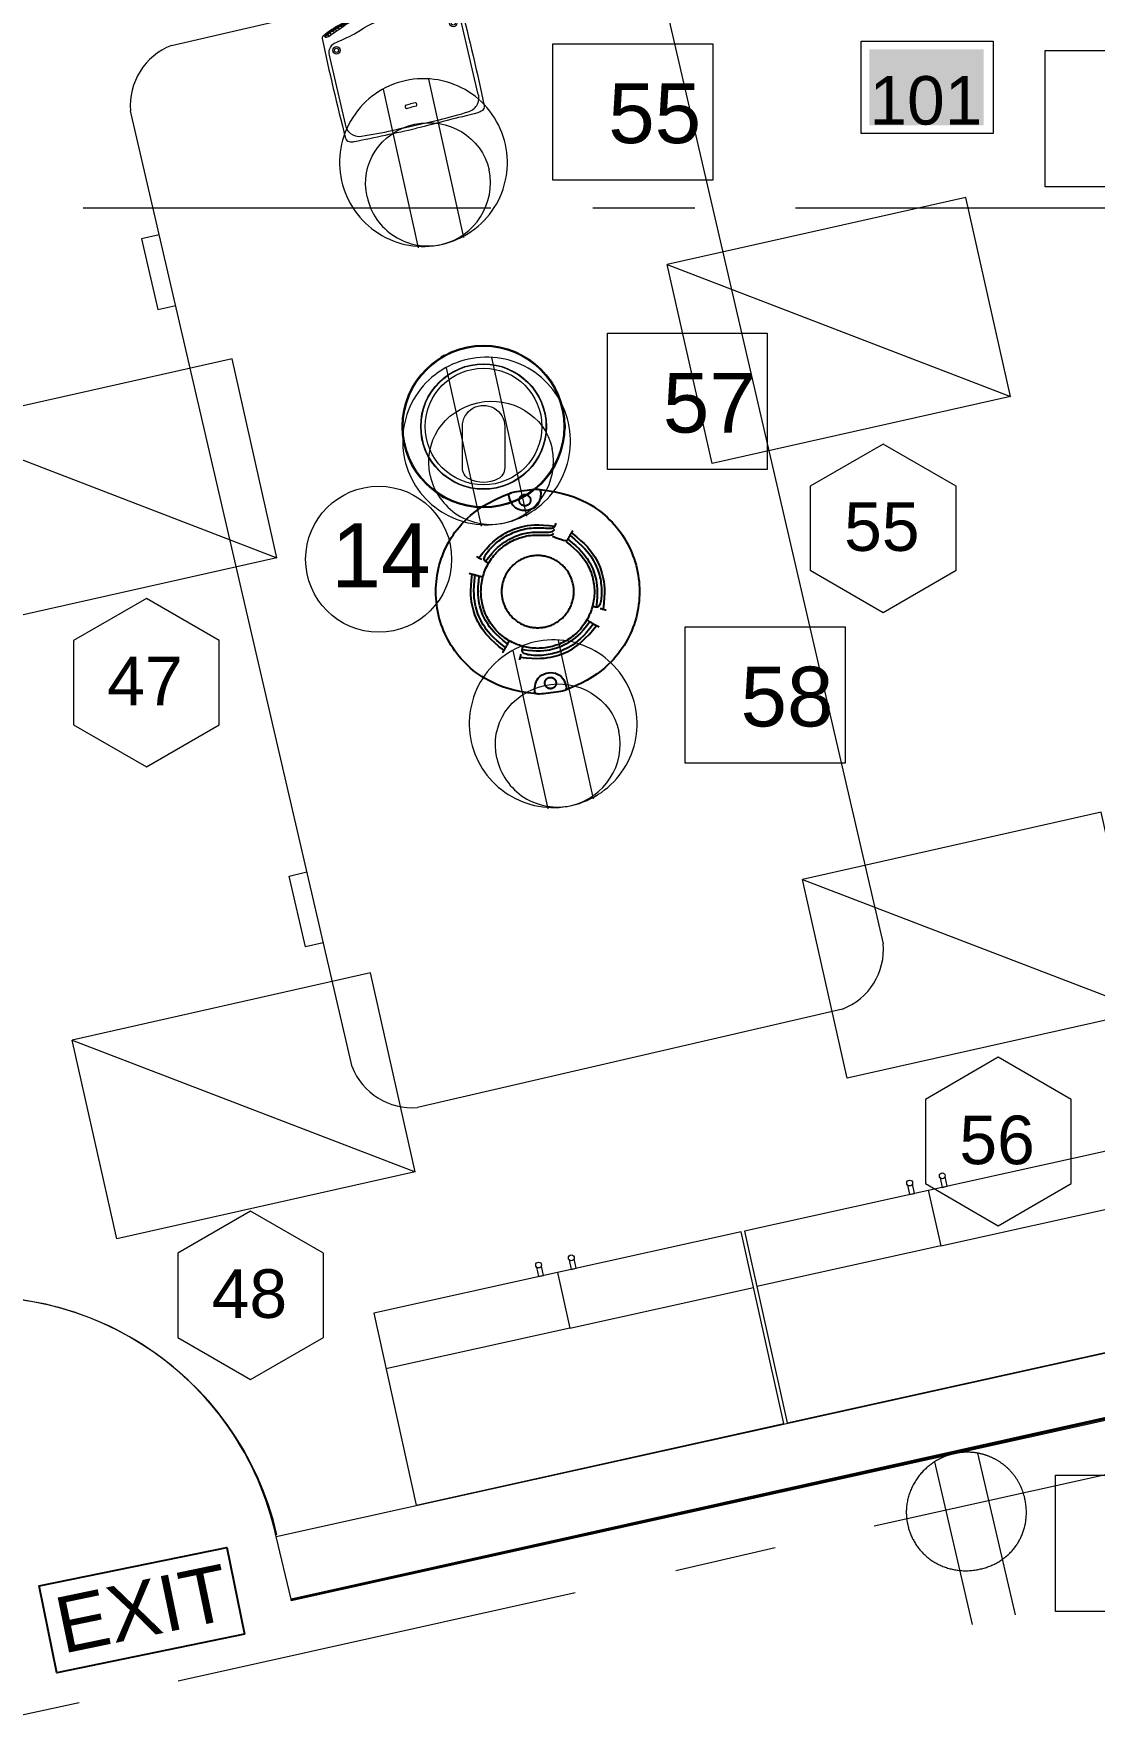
# Model space of a CAD drawing. Header units: inches. Extents: x 0.9 to 36.3, y 0.7 to 23.3.
# Drawn here: x 21.999 to 23.299, y 10.58 to 12.653 of the extents above; entities that cross this region are included whole.
import ezdxf

# ---------------------------------------------------------------- set-up
doc = ezdxf.new("R2010")
doc.units = ezdxf.units.IN
doc.linetypes.add('ACAD_ISO02W100', pattern=[15, 12, -3])
doc.layers.get('0').update_dxf_attribs({"color": 1})
for name, color, linetype, lineweight, true_color in [('Blocks', 7, 'Continuous', 5, 0x9a9c7f), ('Boarder for name', 7, 'Continuous', 5, 0x777777), ('Doors', 7, 'Continuous', 5, 0xf2db9c), ('Lights', 7, 'Continuous', 15, 0xff0a0a), ('Numbering Lights', 1, 'Continuous', 15, 0xff0000), ('PDF_Geometry', 7, 'Continuous', 9, 0x777777)]:
    doc.layers.add(name, color=color, linetype=linetype, lineweight=lineweight, true_color=true_color)
for name, color, linetype, lineweight in [('CCTV', 38, 'Continuous', 0), ('Numbering CCTV', 38, 'Continuous', 0), ('Numbering receptecles', 170, 'Continuous', 15), ('Receptacles', 170, 'Continuous', 15)]:
    doc.layers.add(name, color=color, linetype=linetype, lineweight=lineweight)
for name, color, linetype in [('EXIT', 10, 'Continuous'), ('PDF_Text', 7, 'Continuous'), ('Smoke Detector', 104, 'Continuous')]:
    doc.layers.add(name, color=color, linetype=linetype)
doc.layers.add('PDF_Solid Fills', color=7, linetype='Continuous', true_color=0xffffff)
doc.styles.add('PDF Arial', font='arial.ttf')
doc.styles.get("Standard").update_dxf_attribs({"font": 'arial.ttf'})

# ---------------------------------------------------------------- blocks, each defined once
blk = doc.blocks.new('Desk - 30 x 60 in.')
at = {"linetype": 'Continuous'}
for p, q in [((-26.999995, 0), (26.999995, 0)), ((-29.999995, -27), (-29.999995, -3)), ((29.999995, -3), (29.999995, -27)), ((26.999995, -30), (-26.999995, -30)), ((-20.000005, -30), (-20.000005, -31)), ((-16.000005, -31), (-16.000005, -30)), ((15.999995, -31), (15.999995, -30)), ((19.999995, -30), (19.999995, -31)), ((-20.000005, -31), (-16.000005, -31)), ((19.999995, -31), (15.999995, -31))]:
    blk.add_line(p, q, dxfattribs=at)
for centre, start, end in [((-26.499995, -3.5), 98.1301, 171.8699), ((26.499995, -3.5), 8.130102, 81.8699), ((-26.499995, -26.5), 188.1301, 261.8699), ((26.499995, -26.5), 278.1301, 351.8699)]:
    blk.add_arc(centre, 3.535534, start, end, dxfattribs=at)
blk = doc.blocks.new('Epson 5040ub_top_cad-block.com')
at = {"color": 0}
for points in [[(-73.9, -4.5), (-73.9, 0), (0, 0)], [(73.9, -4.5), (73.9, 0), (0, 0)], [(-230.6, -53.4), (-238.1, -47.2)], [(-219.7, -49.3), (-227.7, -42.6)], [(-208.3, -44.9), (-216.4, -38.2)], [(-198.7, -41.1), (-206.5, -34.6)], [(-188.1, -37), (-195.3, -31)], [(-177.2, -32.4), (-183.1, -27.5)], [(-167.9, -28.7), (-172.6, -24.9)], [(-157.3, -24.9), (-160.4, -22.3)], [(-147.5, -21.8), (-149.4, -20.3)], [(-138.3, -19.3), (-138.9, -18.8)], [(138.3, -19.3), (138.9, -18.8)], [(147.5, -21.8), (149.4, -20.3)], [(157.3, -24.9), (160.4, -22.3)], [(167.9, -28.7), (172.6, -24.9)], [(177.2, -32.4), (183.1, -27.5)], [(188.1, -37), (195.3, -31)], [(198.7, -41.1), (206.5, -34.6)], [(208.3, -44.9), (216.4, -38.2)], [(219.7, -49.3), (227.7, -42.6)], [(230.6, -53.4), (238.1, -47.2)], [(-18.6, -359.4), (0, -359.4)], [(18.6, -359.4), (0, -359.4)], [(-18.6, -371.4), (0, -371.4)], [(18.6, -371.4), (0, -371.4)], [(-48.7, -438.5), (48.7, -438.5)]]:
    blk.add_lwpolyline(points, dxfattribs=at)
for points in [[(0, -36.6), (-16.8, -36.6, -0.354906), (-24.2, -30.6, -0.016056), (-25.6, -22.2, 0.285232), (-31.3, -15.4, 0.084022), (-44.3, -13.5, -0.143766), (-48.6, -12.3, -0.072792), (-51.7, -9.7), (-60.2, -10.3, 0.320532), (-65.8, -5.2, 0.048215), (-96.9, -4.8, 0.096612), (-253.6, -49, 0.263617), (-257.6, -55.1, 0.012885), (-257.6, -426.5, -0.781265)], [(-60.2, -10.3), (-106, -13.5, 0.045223), (-106, -13.5, 0.07056), (-174.3, -31.3, -0.006437), (-228.3, -52.6, -0.072856), (-242.6, -55.7, -0.70445), (-245.6, -48.9, -0.081569), (-240.3, -45.4, -0.0531), (-169.8, -21.4, -0.048177), (-106, -13.5, -6.183682)], [(-48.7, -438.5), (-87.3, -438.5, -0.020934), (-200.3, -433.8, -0.427836), (-246.2, -376.8), (-246.2, -120.6, -0.367703), (-212.3, -80.7, 0.026801), (-129.5, -62.7, 0.03082), (-129.5, -62.7, -0.081077), (-16.8, -36.6, -8.970593)], [(-246.5, -53.2, -0.112665), (-245.6, -51.7, -0.081569), (-240.3, -48.2, -0.0531), (-169.8, -24.2, -0.02751), (-133.5, -18.2, -0.02751)], [(0, -36.6), (16.8, -36.6, 0.354906), (24.2, -30.6, 0.016056), (25.6, -22.2, -0.285232), (31.3, -15.4, -0.084022), (44.3, -13.5, 0.143766), (48.6, -12.3, 0.072792), (51.7, -9.7), (60.2, -10.3, -0.320532), (65.8, -5.2, -0.048215), (96.9, -4.8, -0.096612), (253.6, -49, -0.263617), (257.6, -55.1, -0.012885), (257.6, -426.5, 0.781265)], [(48.7, -438.5), (87.3, -438.5, 0.020934), (200.3, -433.8, 0.427836), (246.2, -376.8), (246.2, -120.6, 0.367703), (212.3, -80.7, -0.026801), (129.5, -62.7, -0.03082), (129.5, -62.7, 0.081077), (16.8, -36.6, 8.970593)], [(60.2, -10.3), (106, -13.5, -0.045223), (106, -13.5, -0.07056), (174.3, -31.3, 0.006437), (228.3, -52.6, 0.072856), (242.6, -55.7, 0.70445), (245.6, -48.9, 0.081569), (240.3, -45.4, 0.0531), (169.8, -21.4, 0.048177), (106, -13.5, 6.183682)], [(246.5, -53.2, 0.112665), (245.6, -51.7, 0.081569), (240.3, -48.2, 0.0531), (169.8, -24.2, 0.02751), (133.5, -18.2, 0.02751)], [(-257.6, -426.5, 0.30611), (-247.4, -441.7, 0.079705), (-229.7, -445.7, 0.003039), (0, -450, 73.76926)], [(257.6, -426.5, -0.30611), (247.4, -441.7, -0.079705), (229.7, -445.7, -0.003039), (0, -450, -73.76926)]]:
    blk.add_lwpolyline(points, format="xyb", dxfattribs=at)
for centre, radius in [((-217, -109.2), 13.3), ((-217, -109.2), 7.38), ((217, -109.2), 13.3), ((217, -109.2), 7.38)]:
    blk.add_circle(centre, radius, dxfattribs=at)
for centre, radius, start, end in [((0, -858.8), 850.7, 86.51693, 93.48307), ((-14, -365.4), 7.59, 127.73948, 232.26052), ((14, -365.4), 7.59, 307.73948, 52.26052)]:
    blk.add_arc(centre, radius, start, end, dxfattribs=at)
blk = doc.blocks.new('HD60-TOP')
at = {"lineweight": 0}
for p, q in [((-1.292, 2.238), (-1.286, 2.228)), ((2.584, 0), (2.572, 0)), ((-1.292, -2.238), (-1.286, -2.228))]:
    blk.add_line(p, q, dxfattribs=at)
at = {"lineweight": 0, "flags": 128}
for points in [[(-1.241, 2.267), (-1.235, 2.257, 0.011482), (-1.337, 2.198), (-1.343, 2.208, -0.005759)], [(0.67, 0), (0.67, -1.304, -0.281624), (0.455, -1.655, -0.240543), (-0.455, -1.655, -0.281624), (-0.67, -1.304), (-0.67, 0, -1.000121)], [(2.584, -0.059), (2.572, -0.059, 0.011482), (2.572, 0.059), (2.584, 0.059, -0.005759)], [(-1.343, -2.208), (-1.337, -2.198, 0.011482), (-1.235, -2.257), (-1.241, -2.267, -0.005759)]]:
    blk.add_lwpolyline(points, format="xyb", close=True, dxfattribs=at)
at = {"lineweight": 0}
for radius in [2.572, 2.541, 1.986, 1.974]:
    blk.add_circle((0, 0), radius, dxfattribs=at)
blk.add_circle((0, 0), 1.845)

msp = doc.modelspace()

# ---------------------------------------------------------------- linework, layer by layer
at = {"layer": 'Blocks', "linetype": 'ByBlock'}
for p, q in [((23.0953, 11.2345), (23.1105, 11.1662)), ((23.1105, 11.1662), (23.3358, 11.2161)), ((23.1105, 11.1662), (22.8852, 11.1162)), ((22.6405, 11.1336), (22.6557, 11.0652)), ((22.6557, 11.0652), (22.881, 11.1152)), ((22.6557, 11.0652), (22.4304, 11.0153))]:
    msp.add_line(p, q, dxfattribs=at)
for points in [[(23.3207, 11.2842), (22.8701, 11.1843), (22.9223, 10.949), (23.3729, 11.049)], [(22.8658, 11.1836), (22.4153, 11.0836), (22.4675, 10.8483), (22.918, 10.9483)]]:
    msp.add_lwpolyline(points, close=True, dxfattribs=at)
for points in [[(23.0698, 11.2409), (23.0724, 11.2291), (23.0784, 11.2305), (23.0758, 11.2422)], [(23.1098, 11.2497), (23.1124, 11.238), (23.1184, 11.2394), (23.1158, 11.2511)], [(22.6149, 11.1402), (22.6175, 11.1285), (22.6235, 11.1298), (22.6209, 11.1415)], [(22.655, 11.1491), (22.6576, 11.1374), (22.6636, 11.1387), (22.661, 11.1504)]]:
    msp.add_lwpolyline(points, dxfattribs=at)
for centre in [(23.0724, 11.2433), (23.1124, 11.2522), (22.6576, 11.1515), (22.6175, 11.1427)]:
    msp.add_circle(centre, 0.00359, dxfattribs=at)
at = {"layer": 'Boarder for name', "linetype": 'ByBlock'}
msp.add_lwpolyline([(23.0131, 12.6438), (23.1748, 12.6438), (23.1748, 12.5305), (23.0131, 12.5305)], close=True, dxfattribs=at)
at = {"layer": 'Doors', "linetype": 'ByBlock'}
for centre, radius, start, end in [((21.9312, 10.7307), 0.373, 12.1996, 102.7198), ((21.9306, 10.7279), 0.3756, 12.9077, 102.5288)]:
    msp.add_arc(centre, radius, start, end, dxfattribs=at)
at = {"layer": 'EXIT', "linetype": 'ByBlock', "ltscale": 0.001}
msp.add_lwpolyline([(22.2568, 10.6899), (22.0268, 10.6427), (22.0051, 10.7492), (22.2351, 10.7964)], close=True, dxfattribs=at)
at = {"layer": 'Lights', "linetype": 'ByBlock'}
for points in [[(23.196, 12.2081), (22.8301, 12.1258), (22.7752, 12.3697), (23.196, 12.2081), (23.1411, 12.452), (22.7752, 12.3697)], [(22.2967, 12.0103), (21.9309, 11.928), (21.876, 12.1718), (22.2967, 12.0103), (22.2418, 12.2542), (21.876, 12.1718)], [(23.3619, 11.4542), (22.996, 11.3718), (22.9411, 11.6157), (23.3619, 11.4542), (23.307, 11.698), (22.9411, 11.6157)], [(22.4663, 11.2571), (22.1004, 11.1748), (22.0455, 11.4187), (22.4663, 11.2571), (22.4114, 11.501), (22.0455, 11.4187)]]:
    msp.add_lwpolyline(points, dxfattribs=at)
at = {"layer": 'Numbering CCTV', "linetype": 'ByBlock', "ltscale": 0.001}
msp.add_circle((22.4214, 12.0084), 0.0895, dxfattribs=at)
at = {"layer": 'Numbering Lights', "linetype": 'ByBlock', "ltscale": 0.001}
for points in [[(23.0399, 12.1496), (22.9504, 12.098), (22.9504, 11.9948), (23.0399, 11.9431), (23.1293, 11.9948), (23.1293, 12.098)], [(22.1366, 11.9603), (22.0472, 11.9087), (22.0472, 11.8054), (22.1366, 11.7538), (22.226, 11.8054), (22.226, 11.9087)], [(23.1811, 11.3975), (23.0917, 11.3459), (23.0917, 11.2426), (23.1811, 11.191), (23.2706, 11.2426), (23.2706, 11.3459)], [(22.2645, 11.2089), (22.1751, 11.1573), (22.1751, 11.054), (22.2645, 11.0024), (22.3539, 11.054), (22.3539, 11.1573)]]:
    msp.add_lwpolyline(points, close=True, dxfattribs=at)
at = {"layer": 'Numbering receptecles', "linetype": 'ByBlock', "ltscale": 0.001}
for points in [[(22.635, 12.6407), (22.831, 12.6407), (22.831, 12.4735), (22.635, 12.4735)], [(23.2385, 12.6325), (23.4345, 12.6325), (23.4345, 12.4652), (23.2385, 12.4652)], [(22.7019, 12.2857), (22.8979, 12.2857), (22.8979, 12.1185), (22.7019, 12.1185)], [(22.7972, 11.9253), (22.9932, 11.9253), (22.9932, 11.7581), (22.7972, 11.7581)], [(23.2512, 10.8851), (23.4472, 10.8851), (23.4472, 10.7178), (23.2512, 10.7178)]]:
    msp.add_lwpolyline(points, close=True, dxfattribs=at)
at = {"layer": 'PDF_Geometry', "linetype": 'ByBlock'}
for points in [[(22.0591, 12.4395), (22.5591, 12.4395)], [(22.6841, 12.4395), (22.8091, 12.4395)], [(22.9324, 12.4395), (23.4324, 12.4395)], [(24.2573, 11.1629), (23.879, 11.0779), (23.879, 11.0795), (22.3141, 10.7312), (23.879, 11.0779), (23.879, 11.0795), (22.3141, 10.7312), (22.3141, 10.7329), (23.879, 11.0812), (24.2573, 11.1645), (23.879, 11.0795), (24.2573, 11.1645)], [(23.839, 11.0729), (22.3141, 10.7329), (22.2958, 10.8096), (23.8224, 11.1479)], [(23.0291, 10.8229), (23.5174, 10.9312)], [(22.2958, 10.8112), (22.2958, 10.8112)], [(22.7857, 10.7679), (22.9074, 10.7962)], [(22.1758, 10.6329), (22.6624, 10.7412)], [(22.3141, 10.7312), (22.3141, 10.7312)], [(21.9308, 10.5796), (22.0541, 10.6062)]]:
    msp.add_lwpolyline(points, dxfattribs=at)
at = {"layer": 'PDF_Solid Fills', "linetype": 'ByBlock', "transparency": 33554559}
msp.add_solid([(23.0231, 12.5405), (23.1631, 12.5405), (23.0231, 12.6338), (23.1631, 12.6338)], dxfattribs=at)
at = {"layer": 'Receptacles', "linetype": 'ByBlock'}
for points in [[(22.4541, 12.5953, 0.414894), (22.376, 12.4726, 0.414894), (22.4986, 12.3945, 0.414894), (22.5768, 12.5172, 0.414894)], [(22.5314, 12.2538, 0.414894), (22.4533, 12.1311, 0.414894), (22.576, 12.053, 0.414894), (22.6541, 12.1757, 0.414894)], [(22.6131, 11.907, 0.414894), (22.535, 11.7844, 0.414894), (22.6577, 11.7063, 0.414894), (22.7358, 11.8289, 0.414894)]]:
    msp.add_lwpolyline(points, format="xyb", close=True, dxfattribs=at)
for points in [[(22.4704, 12.3905), (22.4273, 12.5849)], [(22.5259, 12.4028), (22.4828, 12.5972)], [(22.6032, 12.0613), (22.5601, 12.2557)], [(22.5477, 12.049), (22.5046, 12.2433)], [(22.685, 11.7146), (22.6418, 11.9089)], [(22.6294, 11.7022), (22.5863, 11.8966)], [(23.202, 10.7138), (23.156, 10.912)], [(23.1495, 10.7017), (23.1031, 10.9015)]]:
    msp.add_lwpolyline(points, dxfattribs=at)
for points in [[(22.4073, 12.4527, 0.417898), (22.4986, 12.3945, 0.407143), (22.5568, 12.4859)], [(22.4846, 12.1111, 0.417898), (22.576, 12.053, 0.407143), (22.6341, 12.1443)], [(22.5663, 11.7644, 0.417898), (22.6577, 11.7063, 0.407143), (22.7159, 11.7976)]]:
    msp.add_lwpolyline(points, format="xyb", dxfattribs=at)
for points in [[(22.4659, 12.5419), (22.5065, 12.5509), (22.5478, 12.5264), (22.5568, 12.4859)], [(22.4073, 12.4527), (22.3983, 12.4933), (22.4232, 12.5324), (22.4659, 12.5419)], [(22.4846, 12.1111), (22.4756, 12.1517), (22.5005, 12.1909), (22.5432, 12.2004)], [(22.5432, 12.2004), (22.5838, 12.2094), (22.6251, 12.1849), (22.6341, 12.1443)], [(22.625, 11.8536), (22.6656, 11.8626), (22.7068, 11.8382), (22.7159, 11.7976)], [(22.5663, 11.7644), (22.5573, 11.805), (22.5823, 11.8442), (22.625, 11.8536)]]:
    msp.add_open_spline(points, degree=3, dxfattribs=at)
msp.add_rational_spline([(23.1264, 10.9112), (23.1454, 10.9157), (23.1647, 10.9126), (23.1813, 10.9022), (23.1979, 10.8919), (23.2092, 10.876), (23.2135, 10.8569), (23.2228, 10.8165), (23.1996, 10.7792), (23.1592, 10.7699), (23.1188, 10.7605), (23.0795, 10.7833), (23.0701, 10.8237), (23.0612, 10.862), (23.0861, 10.9018), (23.1264, 10.9112)], [1, 0.948448710105, 0.948448710105, 1, 0.948448710105, 0.948448710105, 1, 1, 1, 1, 1, 1, 1, 1, 1, 1], degree=3, knots=[0, 0, 0, 0, 0.79168, 0.79168, 0.79168, 1.583359, 1.583359, 1.583359, 2.583359, 2.583359, 2.583359, 3.583359, 3.583359, 3.583359, 4.583359, 4.583359, 4.583359, 4.583359], dxfattribs=at)
at = {"layer": 'Smoke Detector', "linetype": 'ByBlock'}
for points in [[(22.6157, 11.8431), (22.6044, 11.8446), (22.5946, 11.8463), (22.5861, 11.8482), (22.5786, 11.8502), (22.5721, 11.8524), (22.5663, 11.8547), (22.5612, 11.8571), (22.5565, 11.8595), (22.5522, 11.862), (22.5481, 11.8644), (22.5443, 11.8669), (22.5407, 11.8695), (22.5373, 11.8721), (22.5341, 11.8748), (22.5311, 11.8776), (22.5281, 11.8804), (22.5253, 11.8833), (22.5225, 11.8864), (22.5199, 11.8895), (22.5174, 11.8927), (22.5149, 11.896), (22.5126, 11.8993), (22.5104, 11.9027), (22.5083, 11.9062), (22.5063, 11.9098), (22.5044, 11.9134), (22.5027, 11.9171), (22.5011, 11.9209), (22.4996, 11.9247), (22.4982, 11.9285), (22.4969, 11.9324), (22.4958, 11.9363), (22.4948, 11.9403), (22.494, 11.9443), (22.4932, 11.9483), (22.4926, 11.9524), (22.4922, 11.9564), (22.4918, 11.9605), (22.4916, 11.9646), (22.4916, 11.9687), (22.4916, 11.9727), (22.4918, 11.9768), (22.4922, 11.9809), (22.4926, 11.9849), (22.4932, 11.989), (22.494, 11.993), (22.4948, 11.997), (22.4958, 12.001), (22.4969, 12.0049), (22.4982, 12.0088), (22.4996, 12.0126), (22.5011, 12.0164), (22.5027, 12.0202), (22.5044, 12.0239), (22.5063, 12.0275), (22.5083, 12.0311), (22.5104, 12.0346), (22.5126, 12.038), (22.515, 12.0415), (22.5176, 12.0449), (22.5204, 12.0483), (22.5235, 12.0517), (22.5267, 12.0551), (22.5303, 12.0586), (22.5342, 12.0621), (22.5385, 12.0658), (22.5435, 12.0695), (22.5493, 12.0733), (22.5561, 12.0773), (22.564, 12.0813), (22.5732, 12.0856), (22.5838, 12.09)], [(22.6164, 12.0943), (22.6279, 12.0928), (22.6378, 12.0911), (22.6465, 12.0892), (22.6541, 12.0871), (22.6607, 12.0849), (22.6664, 12.0826), (22.6716, 12.0802), (22.6763, 12.0778), (22.6806, 12.0754), (22.6847, 12.0729), (22.6885, 12.0704), (22.6921, 12.0678), (22.6954, 12.0652), (22.6986, 12.0625), (22.7017, 12.0598), (22.7046, 12.0569), (22.7075, 12.054), (22.7102, 12.051), (22.7129, 12.0478), (22.7154, 12.0446), (22.7178, 12.0414), (22.7202, 12.038), (22.7224, 12.0346), (22.7245, 12.0311), (22.7265, 12.0275), (22.7283, 12.0239), (22.7301, 12.0202), (22.7317, 12.0164), (22.7332, 12.0126), (22.7346, 12.0088), (22.7358, 12.0049), (22.737, 12.001), (22.7379, 11.997), (22.7388, 11.993), (22.7395, 11.989), (22.7401, 11.9849), (22.7406, 11.9809), (22.7409, 11.9768), (22.7411, 11.9727), (22.7412, 11.9687), (22.7411, 11.9646), (22.7409, 11.9605), (22.7406, 11.9564), (22.7401, 11.9524), (22.7395, 11.9483), (22.7388, 11.9443), (22.7379, 11.9403), (22.737, 11.9363), (22.7358, 11.9324), (22.7346, 11.9285), (22.7332, 11.9247), (22.7317, 11.9209), (22.7301, 11.9171), (22.7283, 11.9134), (22.7265, 11.9098), (22.7245, 11.9062), (22.7224, 11.9027), (22.7201, 11.8993), (22.7177, 11.8959), (22.7151, 11.8925), (22.7123, 11.8891), (22.7093, 11.8856), (22.706, 11.8822), (22.7025, 11.8787), (22.6986, 11.8752), (22.6942, 11.8715), (22.6893, 11.8678), (22.6835, 11.864), (22.6769, 11.8601), (22.6691, 11.8561), (22.66, 11.8519), (22.6496, 11.8475)], [(22.5444, 12.0102), (22.5491, 12.0162), (22.5535, 12.0213), (22.5575, 12.0256), (22.5612, 12.0292), (22.5647, 12.0322), (22.5679, 12.0347), (22.5709, 12.0368), (22.5739, 12.0387), (22.5767, 12.0404), (22.5795, 12.0419), (22.5822, 12.0432), (22.585, 12.0445), (22.5878, 12.0456), (22.5907, 12.0465), (22.5937, 12.0474), (22.5969, 12.0483), (22.6003, 12.049), (22.604, 12.0496), (22.608, 12.0501), (22.6126, 12.0504), (22.6178, 12.0505), (22.6236, 12.0503), (22.6303, 12.0498), (22.6379, 12.0489)], [(22.5555, 12.0038), (22.5543, 12.0045), (22.5533, 12.0052), (22.5524, 12.0058), (22.5516, 12.0065), (22.5511, 12.0073), (22.5508, 12.0082), (22.5508, 12.0092), (22.551, 12.0104), (22.5515, 12.0117), (22.5523, 12.0132), (22.5533, 12.0149), (22.5545, 12.0167), (22.556, 12.0185), (22.5575, 12.0203), (22.5592, 12.0222), (22.561, 12.024), (22.5628, 12.0258), (22.5647, 12.0276), (22.5667, 12.0292), (22.5687, 12.0308), (22.5708, 12.0323), (22.5729, 12.0338), (22.575, 12.0352), (22.5772, 12.0365), (22.5795, 12.0377), (22.5817, 12.0389), (22.5841, 12.04), (22.5864, 12.041), (22.5888, 12.042), (22.5912, 12.0428), (22.5936, 12.0436), (22.5961, 12.0443), (22.5986, 12.0449), (22.6011, 12.0455), (22.6036, 12.0459), (22.6062, 12.0463), (22.6087, 12.0466), (22.6113, 12.0468), (22.6138, 12.047), (22.6164, 12.047), (22.6189, 12.047), (22.6215, 12.0469), (22.6239, 12.0467), (22.6262, 12.0466), (22.6284, 12.0465), (22.6304, 12.0464), (22.6322, 12.0465), (22.6337, 12.0466), (22.635, 12.0468), (22.6359, 12.0472), (22.6367, 12.0477), (22.6373, 12.0484), (22.6378, 12.0492), (22.6382, 12.0501), (22.6385, 12.0512), (22.6388, 12.0525)], [(22.6515, 12.0296), (22.6566, 12.0256), (22.6609, 12.0219), (22.6645, 12.0185), (22.6676, 12.0153), (22.6701, 12.0124), (22.6723, 12.0097), (22.6741, 12.0071), (22.6757, 12.0046), (22.6771, 12.0022), (22.6784, 11.9999), (22.6795, 11.9977), (22.6805, 11.9954), (22.6814, 11.9932), (22.6822, 11.991), (22.6829, 11.9888), (22.6835, 11.9867), (22.6841, 11.9844), (22.6846, 11.9822), (22.685, 11.98), (22.6853, 11.9777), (22.6856, 11.9755), (22.6858, 11.9732), (22.6859, 11.9709), (22.6859, 11.9687), (22.6859, 11.9664), (22.6858, 11.9641), (22.6856, 11.9618), (22.6853, 11.9596), (22.685, 11.9573), (22.6846, 11.9551), (22.6841, 11.9529), (22.6835, 11.9507), (22.6829, 11.9485), (22.6822, 11.9463), (22.6815, 11.9442), (22.6806, 11.942), (22.6797, 11.94), (22.6787, 11.9379), (22.6777, 11.9359), (22.6766, 11.9339), (22.6754, 11.9319), (22.6742, 11.93), (22.6729, 11.9282), (22.6715, 11.9263), (22.6701, 11.9245), (22.6687, 11.9228), (22.6671, 11.9211), (22.6656, 11.9195), (22.6639, 11.9179), (22.6622, 11.9164), (22.6605, 11.9149), (22.6587, 11.9135), (22.6569, 11.9121), (22.655, 11.9108), (22.6531, 11.9096), (22.6511, 11.9084), (22.6492, 11.9073), (22.6471, 11.9063), (22.6451, 11.9053), (22.643, 11.9044), (22.6409, 11.9036), (22.6387, 11.9028), (22.6366, 11.9021), (22.6344, 11.9015), (22.6322, 11.9009), (22.6299, 11.9005), (22.6277, 11.9), (22.6255, 11.8997), (22.6232, 11.8995), (22.6209, 11.8993), (22.6187, 11.8992), (22.6164, 11.8991), (22.6141, 11.8992), (22.6118, 11.8993), (22.6096, 11.8995), (22.6073, 11.8997), (22.6051, 11.9), (22.6028, 11.9005), (22.6006, 11.9009), (22.5984, 11.9015), (22.5962, 11.9021), (22.594, 11.9028), (22.5919, 11.9036), (22.5898, 11.9044), (22.5877, 11.9053), (22.5856, 11.9063), (22.5836, 11.9073), (22.5816, 11.9084), (22.5797, 11.9096), (22.5777, 11.9108), (22.5759, 11.9121), (22.574, 11.9135), (22.5723, 11.9149), (22.5705, 11.9164), (22.5688, 11.9179), (22.5672, 11.9195), (22.5656, 11.9211), (22.5641, 11.9228), (22.5626, 11.9245), (22.5612, 11.9263), (22.5599, 11.9282), (22.5586, 11.93), (22.5573, 11.9319), (22.5562, 11.9339), (22.5551, 11.9359), (22.554, 11.9379), (22.553, 11.94), (22.5521, 11.942), (22.5513, 11.9442), (22.5505, 11.9463), (22.5498, 11.9485), (22.5492, 11.9507), (22.5487, 11.9529), (22.5482, 11.9551), (22.5478, 11.9573), (22.5474, 11.9596), (22.5472, 11.9618), (22.547, 11.9641), (22.5469, 11.9664), (22.5468, 11.9687), (22.5469, 11.9709), (22.547, 11.9732), (22.5472, 11.9755), (22.5474, 11.9777), (22.5478, 11.98), (22.5482, 11.9822), (22.5487, 11.9844), (22.5492, 11.9867), (22.5498, 11.9888), (22.5505, 11.991), (22.5513, 11.9932), (22.5521, 11.9953), (22.553, 11.9974), (22.554, 11.9994), (22.5551, 12.0014), (22.5562, 12.0034), (22.5573, 12.0054), (22.5586, 12.0073), (22.5599, 12.0092), (22.5612, 12.011), (22.5626, 12.0128), (22.5641, 12.0145), (22.5656, 12.0162), (22.5672, 12.0178), (22.5688, 12.0194), (22.5705, 12.0209), (22.5723, 12.0224), (22.574, 12.0238), (22.5759, 12.0252), (22.5777, 12.0265), (22.5797, 12.0277), (22.5816, 12.0289), (22.5836, 12.03), (22.5856, 12.031), (22.5877, 12.032), (22.5898, 12.0329), (22.5919, 12.0337), (22.594, 12.0345), (22.5962, 12.0352), (22.5984, 12.0358), (22.6006, 12.0364), (22.6028, 12.0369), (22.6051, 12.0373), (22.6075, 12.0376), (22.6099, 12.0378), (22.6125, 12.038), (22.6151, 12.038), (22.6179, 12.038), (22.6208, 12.0379), (22.6237, 12.0377), (22.6266, 12.0377), (22.6292, 12.0377), (22.6315, 12.0379), (22.6335, 12.0383), (22.6348, 12.0391), (22.6356, 12.0402)], [(22.5522, 12.0057), (22.5565, 12.011), (22.5603, 12.0155), (22.5639, 12.0194), (22.5672, 12.0226), (22.5703, 12.0253), (22.5732, 12.0275), (22.5759, 12.0294), (22.5785, 12.0311), (22.581, 12.0326), (22.5835, 12.0339), (22.5858, 12.0351), (22.5882, 12.0362), (22.5905, 12.0371), (22.5928, 12.038), (22.5951, 12.0387), (22.5974, 12.0394), (22.5998, 12.04), (22.6021, 12.0405), (22.6045, 12.0409), (22.607, 12.0412), (22.6096, 12.0415), (22.6123, 12.0416), (22.6151, 12.0417), (22.618, 12.0417), (22.621, 12.0416), (22.6241, 12.0414), (22.6271, 12.0414), (22.6299, 12.0415), (22.6324, 12.0418), (22.6345, 12.0425), (22.636, 12.0436), (22.6369, 12.0452)], [(22.6346, 12.0366), (22.6402, 12.0343), (22.6446, 12.0328), (22.6478, 12.0319), (22.65, 12.0315), (22.6515, 12.0314), (22.6525, 12.0317), (22.653, 12.0322), (22.6534, 12.0327), (22.6537, 12.0333), (22.654, 12.0339), (22.6544, 12.0345), (22.6547, 12.035), (22.655, 12.0356), (22.6554, 12.0362), (22.6557, 12.0368), (22.6561, 12.0374), (22.6564, 12.038), (22.6568, 12.0386), (22.6571, 12.0393), (22.6576, 12.04), (22.658, 12.0408), (22.6586, 12.0417), (22.6591, 12.0427), (22.6598, 12.0438)], [(22.6534, 12.0328), (22.6587, 12.0286), (22.6633, 12.0247), (22.6671, 12.0211), (22.6703, 12.0178), (22.673, 12.0147), (22.6752, 12.0119), (22.6772, 12.0092), (22.6788, 12.0066), (22.6803, 12.004), (22.6816, 12.0016), (22.6829, 11.9991), (22.6839, 11.9966), (22.6849, 11.9941), (22.6858, 11.9915), (22.6866, 11.9888), (22.6873, 11.986), (22.688, 11.983), (22.6886, 11.9797), (22.689, 11.9761), (22.6893, 11.972), (22.6893, 11.9674), (22.6892, 11.9622), (22.6887, 11.9562), (22.6879, 11.9495)], [(22.656, 12.0373), (22.6617, 12.0328), (22.6665, 12.0286), (22.6706, 12.0248), (22.6741, 12.0212), (22.6769, 12.018), (22.6794, 12.0149), (22.6814, 12.012), (22.6832, 12.0092), (22.6848, 12.0065), (22.6862, 12.0039), (22.6875, 12.0013), (22.6886, 11.9988), (22.6896, 11.9963), (22.6905, 11.9939), (22.6913, 11.9914), (22.692, 11.9889), (22.6927, 11.9864), (22.6932, 11.9839), (22.6937, 11.9814), (22.694, 11.9789), (22.6943, 11.9763), (22.6945, 11.9738), (22.6947, 11.9712), (22.6947, 11.9687), (22.6947, 11.9661), (22.6946, 11.9636), (22.6943, 11.9612), (22.6941, 11.9589), (22.6937, 11.9568), (22.6932, 11.9549), (22.6927, 11.9532), (22.6921, 11.9519), (22.6914, 11.9509), (22.6907, 11.9502), (22.6899, 11.9498), (22.6889, 11.9497), (22.6879, 11.9497), (22.6868, 11.9498), (22.6856, 11.9501), (22.6843, 11.9505)], [(22.6579, 12.0406), (22.6639, 12.0359), (22.669, 12.0315), (22.6733, 12.0275), (22.6769, 12.0238), (22.6799, 12.0204), (22.6824, 12.0171), (22.6846, 12.0141), (22.6864, 12.0112), (22.6881, 12.0083), (22.6896, 12.0056), (22.691, 12.0028), (22.6922, 12.0001), (22.6933, 11.9972), (22.6943, 11.9943), (22.6952, 11.9913), (22.696, 11.9881), (22.6967, 11.9847), (22.6974, 11.9811), (22.6979, 11.977), (22.6982, 11.9724), (22.6982, 11.9673), (22.698, 11.9614), (22.6975, 11.9547), (22.6967, 11.9471)], [(22.5412, 12.0121), (22.5423, 12.0114), (22.5431, 12.011), (22.5438, 12.0106), (22.5444, 12.0102), (22.5451, 12.0098), (22.5458, 12.0094), (22.5466, 12.0089), (22.5478, 12.0083)], [(22.5325, 11.9911), (22.5338, 11.9908), (22.5349, 11.9905), (22.5359, 11.9902), (22.5369, 11.99), (22.5377, 11.9897), (22.5385, 11.9895), (22.5393, 11.9893), (22.5402, 11.9891), (22.541, 11.9889), (22.5419, 11.9886), (22.5428, 11.9884), (22.5438, 11.9881), (22.5448, 11.9878), (22.5459, 11.9875), (22.5471, 11.9872), (22.5484, 11.9869)], [(22.5748, 11.8967), (22.5689, 11.9014), (22.5638, 11.9058), (22.5595, 11.9098), (22.5559, 11.9135), (22.5529, 11.9169), (22.5503, 11.9202), (22.5482, 11.9232), (22.5463, 11.9261), (22.5447, 11.929), (22.5431, 11.9317), (22.5418, 11.9345), (22.5406, 11.9373), (22.5395, 11.9401), (22.5385, 11.943), (22.5376, 11.946), (22.5368, 11.9492), (22.536, 11.9526), (22.5354, 11.9562), (22.5349, 11.9603), (22.5346, 11.9649), (22.5345, 11.97), (22.5347, 11.9759), (22.5352, 11.9826), (22.5361, 11.9902)], [(22.5768, 11.9), (22.5711, 11.9046), (22.5662, 11.9087), (22.5621, 11.9125), (22.5587, 11.9161), (22.5558, 11.9194), (22.5534, 11.9224), (22.5514, 11.9253), (22.5496, 11.9281), (22.548, 11.9308), (22.5466, 11.9335), (22.5453, 11.9361), (22.5441, 11.9387), (22.5431, 11.9414), (22.5421, 11.9442), (22.5413, 11.9471), (22.5405, 11.9501), (22.5398, 11.9533), (22.5392, 11.9568), (22.5387, 11.9607), (22.5384, 11.9651), (22.5383, 11.97), (22.5385, 11.9756), (22.539, 11.9819), (22.5398, 11.9892)], [(22.5793, 11.9045), (22.574, 11.9087), (22.5695, 11.9126), (22.5657, 11.9162), (22.5625, 11.9195), (22.5598, 11.9226), (22.5575, 11.9254), (22.5556, 11.9282), (22.5539, 11.9308), (22.5525, 11.9333), (22.5511, 11.9358), (22.5499, 11.9382), (22.5488, 11.9407), (22.5478, 11.9432), (22.547, 11.9458), (22.5462, 11.9485), (22.5454, 11.9513), (22.5448, 11.9543), (22.5442, 11.9576), (22.5438, 11.9612), (22.5435, 11.9653), (22.5434, 11.9699), (22.5436, 11.9751), (22.5441, 11.9811), (22.5448, 11.9878)], [(22.6929, 11.9481), (22.6942, 11.9478), (22.6951, 11.9476), (22.6959, 11.9473), (22.6966, 11.9472), (22.6973, 11.947), (22.6981, 11.9468), (22.699, 11.9465), (22.7002, 11.9462)], [(22.5949, 11.8884), (22.6024, 11.8875), (22.6091, 11.887), (22.615, 11.8868), (22.6202, 11.8869), (22.6247, 11.8872), (22.6288, 11.8877), (22.6325, 11.8883), (22.6359, 11.8891), (22.639, 11.8899), (22.6421, 11.8908), (22.645, 11.8918), (22.6478, 11.8929), (22.6505, 11.8941), (22.6533, 11.8954), (22.6561, 11.8969), (22.6589, 11.8986), (22.6618, 11.9005), (22.6649, 11.9026), (22.6681, 11.9051), (22.6715, 11.9082), (22.6752, 11.9118), (22.6793, 11.916), (22.6836, 11.9211), (22.6884, 11.9271)], [(22.6805, 11.9316), (22.6763, 11.9263), (22.6724, 11.9218), (22.6688, 11.9179), (22.6655, 11.9147), (22.6625, 11.912), (22.6596, 11.9098), (22.6569, 11.9079), (22.6543, 11.9062), (22.6518, 11.9047), (22.6493, 11.9034), (22.6468, 11.9022), (22.6444, 11.9011), (22.6419, 11.9001), (22.6393, 11.8992), (22.6366, 11.8984), (22.6337, 11.8977), (22.6307, 11.897), (22.6274, 11.8965), (22.6238, 11.896), (22.6197, 11.8958), (22.6151, 11.8957), (22.6099, 11.8959), (22.604, 11.8963), (22.5972, 11.8971)], [(22.685, 11.929), (22.6805, 11.9233), (22.6763, 11.9185), (22.6725, 11.9144), (22.669, 11.911), (22.6657, 11.9081), (22.6626, 11.9057), (22.6597, 11.9036), (22.6569, 11.9019), (22.6542, 11.9003), (22.6516, 11.8988), (22.649, 11.8976), (22.6465, 11.8964), (22.644, 11.8954), (22.6416, 11.8945), (22.6391, 11.8937), (22.6367, 11.893), (22.6342, 11.8924), (22.6317, 11.8918), (22.6291, 11.8914), (22.6266, 11.891), (22.6241, 11.8907), (22.6215, 11.8905), (22.6189, 11.8904), (22.6164, 11.8903), (22.6138, 11.8904), (22.6113, 11.8905), (22.6089, 11.8907), (22.6066, 11.891), (22.6045, 11.8913), (22.6026, 11.8918), (22.601, 11.8923), (22.5996, 11.8929), (22.5986, 11.8936), (22.598, 11.8943), (22.5976, 11.8952), (22.5974, 11.8961), (22.5974, 11.8971), (22.5976, 11.8982), (22.5978, 11.8994), (22.5982, 11.9007)], [(22.6773, 11.9335), (22.6785, 11.9328), (22.6795, 11.9322), (22.6806, 11.9316), (22.6815, 11.9311), (22.6824, 11.9306), (22.6832, 11.9301), (22.684, 11.9296), (22.6847, 11.9292), (22.6854, 11.9288), (22.6862, 11.9284), (22.6869, 11.9279), (22.6877, 11.9275), (22.6885, 11.927), (22.6894, 11.9265), (22.6904, 11.9259), (22.6916, 11.9253)], [(22.5812, 11.9077), (22.5805, 11.9066), (22.5799, 11.9055), (22.5793, 11.9045), (22.5788, 11.9035), (22.5783, 11.9027), (22.5778, 11.9018), (22.5774, 11.9011), (22.5769, 11.9003), (22.5765, 11.8996), (22.5761, 11.8989), (22.5757, 11.8981), (22.5752, 11.8974), (22.5747, 11.8965), (22.5742, 11.8956), (22.5736, 11.8946), (22.573, 11.8935)], [(22.5959, 11.8921), (22.5955, 11.8909), (22.5953, 11.8899), (22.5951, 11.8891), (22.5949, 11.8884), (22.5947, 11.8877), (22.5945, 11.8869), (22.5942, 11.886), (22.5939, 11.8848)]]:
    msp.add_lwpolyline(points, dxfattribs=at)
for points in [[(22.6138, 12.0727), (22.6116, 12.071), (22.609, 12.0697), (22.6062, 12.0688), (22.6033, 12.0682), (22.6003, 12.068), (22.5974, 12.0682), (22.5945, 12.0688), (22.5919, 12.0698), (22.5897, 12.0712), (22.5877, 12.0729), (22.5859, 12.0749), (22.5845, 12.0771), (22.5833, 12.0792), (22.5824, 12.0814), (22.5818, 12.0833), (22.5814, 12.0851), (22.5812, 12.0865), (22.5812, 12.0876), (22.5816, 12.0885), (22.5822, 12.0892), (22.5832, 12.0898), (22.5845, 12.0902), (22.5862, 12.0906), (22.5884, 12.091), (22.5909, 12.0914), (22.5938, 12.0918), (22.5969, 12.0923), (22.6, 12.0927), (22.6033, 12.0931), (22.6063, 12.0935), (22.6092, 12.0938), (22.6118, 12.0941), (22.6139, 12.0943), (22.6157, 12.0943), (22.6171, 12.0942), (22.6182, 12.094), (22.619, 12.0935), (22.6195, 12.0927), (22.6199, 12.0916), (22.6201, 12.0902), (22.6201, 12.0884), (22.62, 12.0863), (22.6197, 12.084), (22.6191, 12.0816), (22.6183, 12.0792), (22.6171, 12.0768), (22.6157, 12.0746)], [(22.6042, 12.0867), (22.6044, 12.0866), (22.6045, 12.0865), (22.6047, 12.0864), (22.6049, 12.0862), (22.6051, 12.0861), (22.6053, 12.086), (22.6054, 12.0858), (22.6056, 12.0856), (22.6058, 12.0855), (22.6059, 12.0853), (22.606, 12.0851), (22.6062, 12.085), (22.6063, 12.0848), (22.6065, 12.0846), (22.6066, 12.0844), (22.6067, 12.0842), (22.6068, 12.084), (22.6069, 12.0838), (22.607, 12.0836), (22.6071, 12.0834), (22.6072, 12.0832), (22.6073, 12.083), (22.6073, 12.0828), (22.6074, 12.0825), (22.6074, 12.0823), (22.6075, 12.0821), (22.6075, 12.0819), (22.6076, 12.0817), (22.6076, 12.0814), (22.6076, 12.0812), (22.6076, 12.081), (22.6076, 12.0808), (22.6076, 12.0805), (22.6076, 12.0803), (22.6076, 12.0801), (22.6076, 12.0799), (22.6075, 12.0796), (22.6075, 12.0794), (22.6074, 12.0792), (22.6074, 12.079), (22.6073, 12.0787), (22.6073, 12.0785), (22.6072, 12.0783), (22.6071, 12.0781), (22.607, 12.0779), (22.6069, 12.0777), (22.6068, 12.0775), (22.6067, 12.0773), (22.6066, 12.0771), (22.6065, 12.0769), (22.6063, 12.0767), (22.6062, 12.0765), (22.606, 12.0764), (22.6059, 12.0762), (22.6058, 12.076), (22.6056, 12.0759), (22.6054, 12.0757), (22.6053, 12.0756), (22.6051, 12.0754), (22.6049, 12.0753), (22.6047, 12.0751), (22.6045, 12.075), (22.6044, 12.0749), (22.6042, 12.0748), (22.604, 12.0747), (22.6038, 12.0746), (22.6036, 12.0745), (22.6033, 12.0744), (22.6031, 12.0743), (22.6029, 12.0742), (22.6027, 12.0741), (22.6025, 12.0741), (22.6023, 12.074), (22.6021, 12.074), (22.6018, 12.0739), (22.6016, 12.0739), (22.6014, 12.0739), (22.6012, 12.0739), (22.6009, 12.0738), (22.6007, 12.0738), (22.6005, 12.0738), (22.6002, 12.0739), (22.6, 12.0739), (22.5998, 12.0739), (22.5996, 12.0739), (22.5994, 12.074), (22.5991, 12.074), (22.5989, 12.0741), (22.5987, 12.0741), (22.5985, 12.0742), (22.5983, 12.0743), (22.5981, 12.0744), (22.5978, 12.0745), (22.5976, 12.0746), (22.5974, 12.0747), (22.5972, 12.0748), (22.597, 12.0749), (22.5969, 12.075), (22.5967, 12.0751), (22.5965, 12.0753), (22.5963, 12.0754), (22.5961, 12.0756), (22.596, 12.0757), (22.5958, 12.0759), (22.5957, 12.076), (22.5955, 12.0762), (22.5954, 12.0764), (22.5952, 12.0765), (22.5951, 12.0767), (22.5949, 12.0769), (22.5948, 12.0771), (22.5947, 12.0773), (22.5946, 12.0775), (22.5945, 12.0777), (22.5944, 12.0779), (22.5943, 12.0781), (22.5942, 12.0783), (22.5941, 12.0785), (22.5941, 12.0787), (22.594, 12.079), (22.594, 12.0792), (22.5939, 12.0794), (22.5939, 12.0796), (22.5938, 12.0799), (22.5938, 12.0801), (22.5938, 12.0803), (22.5938, 12.0805), (22.5938, 12.0808), (22.5938, 12.081), (22.5938, 12.0812), (22.5938, 12.0814), (22.5938, 12.0817), (22.5939, 12.0819), (22.5939, 12.0821), (22.594, 12.0823), (22.594, 12.0825), (22.5941, 12.0828), (22.5941, 12.083), (22.5942, 12.0832), (22.5943, 12.0834), (22.5944, 12.0836), (22.5945, 12.0838), (22.5946, 12.084), (22.5947, 12.0842), (22.5948, 12.0844), (22.5949, 12.0846), (22.5951, 12.0848), (22.5952, 12.085), (22.5954, 12.0851), (22.5955, 12.0853), (22.5957, 12.0855), (22.5958, 12.0856), (22.596, 12.0858), (22.5961, 12.086), (22.5963, 12.0861), (22.5965, 12.0862), (22.5967, 12.0864), (22.5969, 12.0865), (22.597, 12.0866), (22.5972, 12.0867), (22.5974, 12.0869), (22.5976, 12.087), (22.5978, 12.0871), (22.5981, 12.0871), (22.5983, 12.0872), (22.5985, 12.0873), (22.5987, 12.0874), (22.5989, 12.0874), (22.5991, 12.0875), (22.5994, 12.0875), (22.5996, 12.0876), (22.5998, 12.0876), (22.6, 12.0876), (22.6002, 12.0877), (22.6005, 12.0877), (22.6007, 12.0877), (22.6009, 12.0877), (22.6012, 12.0877), (22.6014, 12.0876), (22.6016, 12.0876), (22.6018, 12.0876), (22.6021, 12.0875), (22.6023, 12.0875), (22.6025, 12.0874), (22.6027, 12.0874), (22.6029, 12.0873), (22.6031, 12.0872), (22.6033, 12.0871), (22.6036, 12.0871), (22.6038, 12.087), (22.604, 12.0869)], [(22.5736, 11.9801), (22.5733, 11.9787), (22.5729, 11.9773), (22.5727, 11.9759), (22.5725, 11.9744), (22.5723, 11.973), (22.5722, 11.9716), (22.5721, 11.9701), (22.5721, 11.9687), (22.5721, 11.9672), (22.5722, 11.9658), (22.5723, 11.9643), (22.5725, 11.9629), (22.5727, 11.9614), (22.5729, 11.96), (22.5733, 11.9586), (22.5736, 11.9572), (22.574, 11.9558), (22.5744, 11.9544), (22.5749, 11.9531), (22.5755, 11.9517), (22.576, 11.9504), (22.5767, 11.9491), (22.5773, 11.9478), (22.578, 11.9465), (22.5788, 11.9453), (22.5796, 11.9441), (22.5804, 11.9429), (22.5812, 11.9417), (22.5821, 11.9406), (22.5831, 11.9395), (22.5841, 11.9384), (22.5851, 11.9373), (22.5861, 11.9363), (22.5872, 11.9354), (22.5883, 11.9344), (22.5894, 11.9335), (22.5906, 11.9327), (22.5918, 11.9318), (22.593, 11.9311), (22.5942, 11.9303), (22.5955, 11.9296), (22.5968, 11.9289), (22.5981, 11.9283), (22.5994, 11.9277), (22.6008, 11.9272), (22.6021, 11.9267), (22.6035, 11.9263), (22.6049, 11.9259), (22.6063, 11.9255), (22.6077, 11.9252), (22.6092, 11.925), (22.6106, 11.9248), (22.612, 11.9246), (22.6135, 11.9245), (22.6149, 11.9244), (22.6164, 11.9244), (22.6178, 11.9244), (22.6193, 11.9245), (22.6207, 11.9246), (22.6222, 11.9248), (22.6236, 11.925), (22.625, 11.9252), (22.6264, 11.9255), (22.6278, 11.9259), (22.6292, 11.9263), (22.6306, 11.9267), (22.632, 11.9272), (22.6333, 11.9277), (22.6347, 11.9283), (22.636, 11.9289), (22.6373, 11.9296), (22.6385, 11.9303), (22.6398, 11.9311), (22.641, 11.9318), (22.6422, 11.9327), (22.6433, 11.9335), (22.6445, 11.9344), (22.6456, 11.9354), (22.6467, 11.9363), (22.6477, 11.9373), (22.6487, 11.9384), (22.6497, 11.9395), (22.6506, 11.9406), (22.6515, 11.9417), (22.6524, 11.9429), (22.6532, 11.9441), (22.654, 11.9453), (22.6547, 11.9465), (22.6554, 11.9478), (22.6561, 11.9491), (22.6567, 11.9504), (22.6573, 11.9517), (22.6578, 11.9531), (22.6583, 11.9544), (22.6588, 11.9558), (22.6592, 11.9572), (22.6595, 11.9586), (22.6598, 11.96), (22.6601, 11.9614), (22.6603, 11.9629), (22.6605, 11.9643), (22.6606, 11.9658), (22.6606, 11.9672), (22.6607, 11.9687), (22.6606, 11.9701), (22.6606, 11.9716), (22.6605, 11.973), (22.6603, 11.9744), (22.6601, 11.9759), (22.6598, 11.9773), (22.6595, 11.9787), (22.6592, 11.9801), (22.6588, 11.9815), (22.6583, 11.9829), (22.6578, 11.9843), (22.6573, 11.9856), (22.6567, 11.9869), (22.6561, 11.9882), (22.6554, 11.9895), (22.6547, 11.9908), (22.654, 11.992), (22.6532, 11.9933), (22.6524, 11.9945), (22.6515, 11.9956), (22.6506, 11.9967), (22.6497, 11.9979), (22.6487, 11.9989), (22.6477, 12), (22.6467, 12.001), (22.6456, 12.002), (22.6445, 12.0029), (22.6433, 12.0038), (22.6422, 12.0047), (22.641, 12.0055), (22.6398, 12.0063), (22.6385, 12.007), (22.6373, 12.0077), (22.636, 12.0084), (22.6347, 12.009), (22.6333, 12.0096), (22.632, 12.0101), (22.6306, 12.0106), (22.6292, 12.011), (22.6278, 12.0114), (22.6264, 12.0118), (22.625, 12.0121), (22.6236, 12.0123), (22.6222, 12.0126), (22.6207, 12.0127), (22.6193, 12.0128), (22.6178, 12.0129), (22.6164, 12.0129), (22.6149, 12.0129), (22.6135, 12.0128), (22.612, 12.0127), (22.6106, 12.0126), (22.6092, 12.0123), (22.6077, 12.0121), (22.6063, 12.0118), (22.6049, 12.0114), (22.6035, 12.011), (22.6021, 12.0106), (22.6008, 12.0101), (22.5994, 12.0096), (22.5981, 12.009), (22.5968, 12.0084), (22.5955, 12.0077), (22.5942, 12.007), (22.593, 12.0063), (22.5918, 12.0055), (22.5906, 12.0047), (22.5894, 12.0038), (22.5883, 12.0029), (22.5872, 12.002), (22.5861, 12.001), (22.5851, 12), (22.5841, 11.9989), (22.5831, 11.9979), (22.5821, 11.9967), (22.5812, 11.9956), (22.5804, 11.9945), (22.5796, 11.9933), (22.5788, 11.992), (22.578, 11.9908), (22.5773, 11.9895), (22.5767, 11.9882), (22.576, 11.9869), (22.5755, 11.9856), (22.5749, 11.9843), (22.5744, 11.9829), (22.574, 11.9815)], [(22.619, 11.8647), (22.6212, 11.8663), (22.6238, 11.8676), (22.6266, 11.8685), (22.6295, 11.8691), (22.6325, 11.8693), (22.6354, 11.8691), (22.6382, 11.8685), (22.6408, 11.8675), (22.6431, 11.8661), (22.6451, 11.8644), (22.6468, 11.8624), (22.6483, 11.8603), (22.6494, 11.8581), (22.6503, 11.856), (22.651, 11.854), (22.6514, 11.8522), (22.6516, 11.8508), (22.6515, 11.8497), (22.6512, 11.8488), (22.6506, 11.8481), (22.6496, 11.8475), (22.6482, 11.8471), (22.6465, 11.8467), (22.6444, 11.8463), (22.6419, 11.8459), (22.639, 11.8455), (22.6359, 11.845), (22.6327, 11.8446), (22.6295, 11.8442), (22.6264, 11.8438), (22.6235, 11.8435), (22.621, 11.8432), (22.6188, 11.843), (22.6171, 11.843), (22.6157, 11.8431), (22.6146, 11.8433), (22.6138, 11.8439), (22.6132, 11.8446), (22.6129, 11.8457), (22.6127, 11.8471), (22.6126, 11.8489), (22.6128, 11.851), (22.6131, 11.8533), (22.6137, 11.8557), (22.6145, 11.8581), (22.6156, 11.8605), (22.6171, 11.8627)], [(22.6387, 11.8548), (22.6387, 11.8545), (22.6386, 11.8543), (22.6385, 11.8541), (22.6385, 11.8539), (22.6384, 11.8537), (22.6383, 11.8535), (22.6382, 11.8533), (22.6381, 11.8531), (22.6379, 11.8529), (22.6378, 11.8527), (22.6377, 11.8525), (22.6376, 11.8523), (22.6374, 11.8522), (22.6373, 11.852), (22.6371, 11.8518), (22.637, 11.8517), (22.6368, 11.8515), (22.6366, 11.8514), (22.6365, 11.8512), (22.6363, 11.8511), (22.6361, 11.8509), (22.6359, 11.8508), (22.6357, 11.8507), (22.6355, 11.8506), (22.6353, 11.8505), (22.6351, 11.8503), (22.6349, 11.8503), (22.6347, 11.8502), (22.6345, 11.8501), (22.6343, 11.85), (22.6341, 11.8499), (22.6339, 11.8499), (22.6336, 11.8498), (22.6334, 11.8498), (22.6332, 11.8497), (22.633, 11.8497), (22.6327, 11.8497), (22.6325, 11.8497), (22.6323, 11.8496), (22.6321, 11.8496), (22.6318, 11.8496), (22.6316, 11.8497), (22.6314, 11.8497), (22.6312, 11.8497), (22.6309, 11.8497), (22.6307, 11.8498), (22.6305, 11.8498), (22.6303, 11.8499), (22.6301, 11.8499), (22.6298, 11.85), (22.6296, 11.8501), (22.6294, 11.8502), (22.6292, 11.8503), (22.629, 11.8503), (22.6288, 11.8505), (22.6286, 11.8506), (22.6284, 11.8507), (22.6282, 11.8508), (22.628, 11.8509), (22.6278, 11.8511), (22.6277, 11.8512), (22.6275, 11.8514), (22.6273, 11.8515), (22.6272, 11.8517), (22.627, 11.8518), (22.6269, 11.852), (22.6267, 11.8522), (22.6266, 11.8523), (22.6264, 11.8525), (22.6263, 11.8527), (22.6262, 11.8529), (22.6261, 11.8531), (22.626, 11.8533), (22.6259, 11.8535), (22.6258, 11.8537), (22.6257, 11.8539), (22.6256, 11.8541), (22.6255, 11.8543), (22.6254, 11.8545), (22.6254, 11.8548), (22.6253, 11.855), (22.6253, 11.8552), (22.6252, 11.8554), (22.6252, 11.8557), (22.6252, 11.8559), (22.6252, 11.8561), (22.6251, 11.8563), (22.6251, 11.8566), (22.6251, 11.8568), (22.6252, 11.857), (22.6252, 11.8572), (22.6252, 11.8575), (22.6252, 11.8577), (22.6253, 11.8579), (22.6253, 11.8581), (22.6254, 11.8583), (22.6254, 11.8586), (22.6255, 11.8588), (22.6256, 11.859), (22.6257, 11.8592), (22.6258, 11.8594), (22.6259, 11.8596), (22.626, 11.8598), (22.6261, 11.86), (22.6262, 11.8602), (22.6263, 11.8604), (22.6264, 11.8606), (22.6266, 11.8608), (22.6267, 11.8609), (22.6269, 11.8611), (22.627, 11.8613), (22.6272, 11.8614), (22.6273, 11.8616), (22.6275, 11.8618), (22.6277, 11.8619), (22.6278, 11.862), (22.628, 11.8622), (22.6282, 11.8623), (22.6284, 11.8624), (22.6286, 11.8625), (22.6288, 11.8627), (22.629, 11.8628), (22.6292, 11.8629), (22.6294, 11.8629), (22.6296, 11.863), (22.6298, 11.8631), (22.6301, 11.8632), (22.6303, 11.8632), (22.6305, 11.8633), (22.6307, 11.8633), (22.6309, 11.8634), (22.6312, 11.8634), (22.6314, 11.8634), (22.6316, 11.8635), (22.6318, 11.8635), (22.6321, 11.8635), (22.6323, 11.8635), (22.6325, 11.8635), (22.6327, 11.8634), (22.633, 11.8634), (22.6332, 11.8634), (22.6334, 11.8633), (22.6336, 11.8633), (22.6339, 11.8632), (22.6341, 11.8632), (22.6343, 11.8631), (22.6345, 11.863), (22.6347, 11.8629), (22.6349, 11.8629), (22.6351, 11.8628), (22.6353, 11.8627), (22.6355, 11.8625), (22.6357, 11.8624), (22.6359, 11.8623), (22.6361, 11.8622), (22.6363, 11.862), (22.6365, 11.8619), (22.6366, 11.8618), (22.6368, 11.8616), (22.637, 11.8614), (22.6371, 11.8613), (22.6373, 11.8611), (22.6374, 11.8609), (22.6376, 11.8608), (22.6377, 11.8606), (22.6378, 11.8604), (22.6379, 11.8602), (22.6381, 11.86), (22.6382, 11.8598), (22.6383, 11.8596), (22.6384, 11.8594), (22.6385, 11.8592), (22.6385, 11.859), (22.6386, 11.8588), (22.6387, 11.8586), (22.6387, 11.8583), (22.6388, 11.8581), (22.6388, 11.8579), (22.6389, 11.8577), (22.6389, 11.8575), (22.6389, 11.8572), (22.639, 11.857), (22.639, 11.8568), (22.639, 11.8566), (22.639, 11.8563), (22.639, 11.8561), (22.6389, 11.8559), (22.6389, 11.8557), (22.6389, 11.8554), (22.6388, 11.8552), (22.6388, 11.855)]]:
    msp.add_lwpolyline(points, close=True, dxfattribs=at)

# ---------------------------------------------------------------- block references
at = {"layer": 'Blocks', "linetype": 'ByBlock'}
for name, p, xscale, yscale, zscale, rotation in [('Desk - 30 x 60 in.', (22.9043, 12.123), 0.02228400084495367, 0.02228400084495367, 0.02228400084495367, 283.0397335814351), ('Epson 5040ub_top_cad-block.com', (22.4329, 12.6853), 0.0003386368815212313, 0.0003386368815212313, 0.0003386368815212313, 13.1697255550649)]:
    msp.add_blockref(name, p, dxfattribs=dict(at, xscale=xscale, yscale=yscale, zscale=zscale, rotation=rotation))
at = {"layer": 'CCTV', "linetype": 'ByBlock', "xscale": 0.03878571050914428, "yscale": 0.03878571050914428, "zscale": 0.03878571050914428}
msp.add_blockref('HD60-TOP', (22.55, 12.1711), dxfattribs=at)

# ---------------------------------------------------------------- texts
at = {"layer": 'EXIT', "linetype": 'ACAD_ISO02W100', "ltscale": 0.01}
msp.add_text('EXIT', height=0.06879, rotation=11.7335, dxfattribs=at).set_placement((22.0342, 10.6659))
at = {"layer": 'Numbering CCTV', "linetype": 'ByBlock', "ltscale": 0.001}
msp.add_text('14', height=0.07854, dxfattribs=at).set_placement((22.3633, 11.9739))
at = {"layer": 'Numbering Lights', "linetype": 'ByBlock', "ltscale": 0.001}
for s, p in [('55', (22.992, 12.0186)), ('47', (22.0887, 11.8292)), ('56', (23.1333, 11.2664)), ('48', (22.2167, 11.0779))]:
    msp.add_text(s, height=0.05956, dxfattribs=at).set_placement(p)
at = {"layer": 'Numbering receptecles', "linetype": 'ByBlock', "ltscale": 0.001}
for s, p in [('55', (22.7029, 12.5187)), ('57', (22.7698, 12.1637)), ('58', (22.8651, 11.8033))]:
    msp.add_text(s, height=0.0733, dxfattribs=at).set_placement(p)
at = {"layer": 'PDF_Text', "linetype": 'ByBlock', "insert": (23.0231, 12.5708), "char_height": 0.05939, "attachment_point": 4, "style": 'PDF Arial'}
msp.add_mtext('101', dxfattribs=at)

doc.saveas('drawing.dxf')
